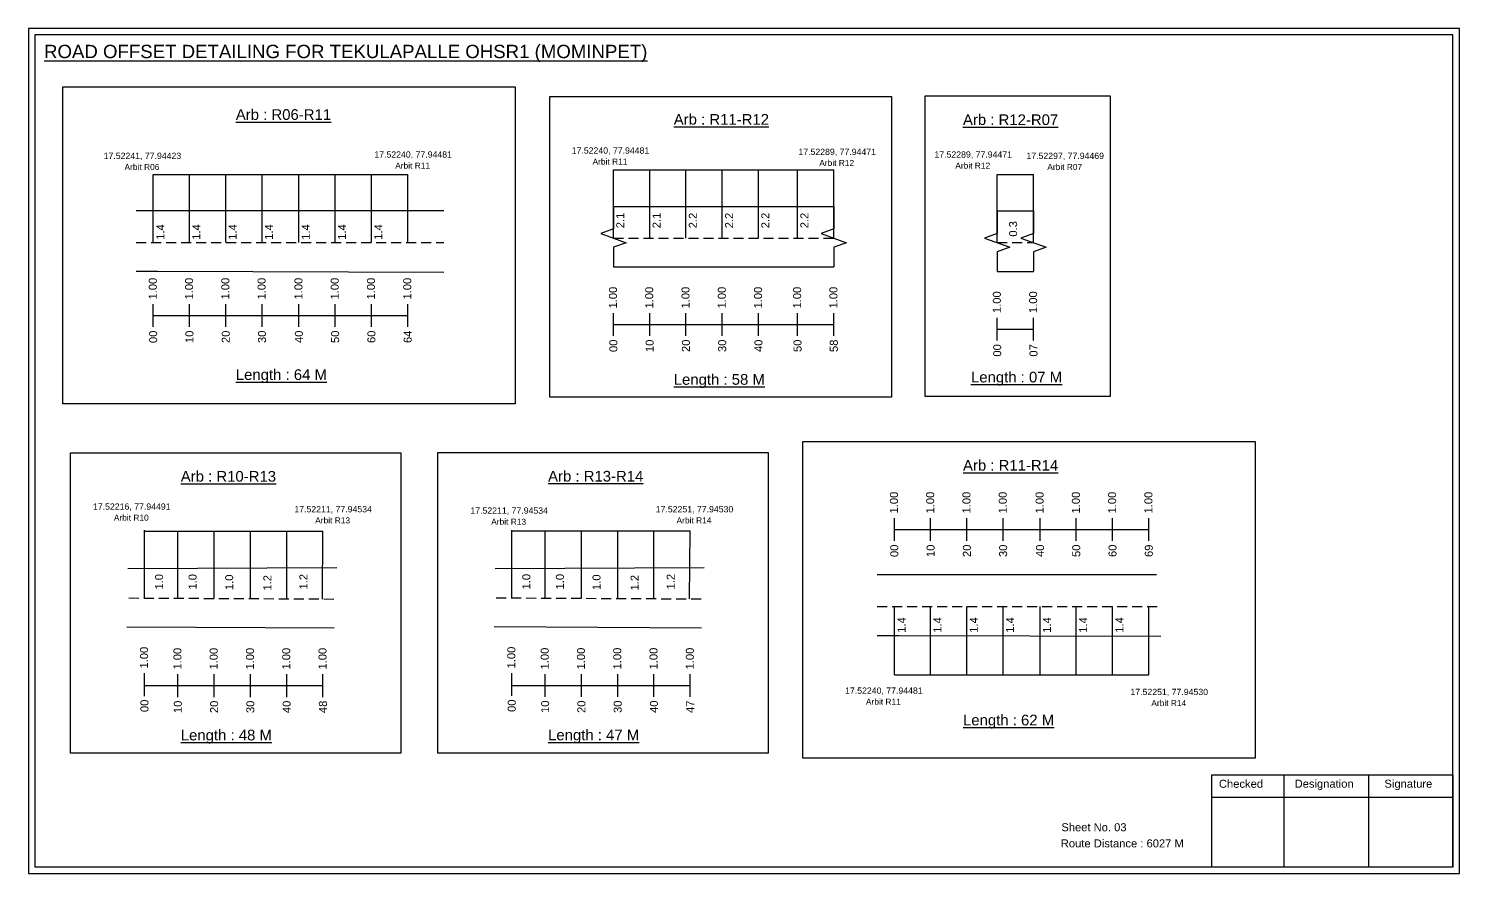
# Model space of a CAD drawing. Header units: inches. Extents: x 1972 to 9977, y 79 to 2755.
# Drawn here: x 7317 to 7854, y 2338 to 2655 of the extents above; entities that cross this region are included whole.
import ezdxf

# ---------------------------------------------------------------- set-up
doc = ezdxf.new("R2010")
doc.units = ezdxf.units.IN
doc.header["$MEASUREMENT"] = 0
doc.linetypes.add('DASHED2', pattern=[0.375, 0.25, -0.125])
doc.layers.add('PDF_Geometry', color=7, linetype='Continuous')
doc.layers.add('PDF_Text', color=5, linetype='Continuous')
doc.styles.add('PDF Arial', font='arial.ttf')
doc.styles.get("Standard").update_dxf_attribs({"font": 'arial.ttf'})

msp = doc.modelspace()

# ---------------------------------------------------------------- linework, layer by layer
at = {"color": 5}
for p, q in [((7364.06, 2599.9), (7459.48, 2599.9)), ((7536.61, 2601.54), (7619.27, 2601.54)), ((7680.55, 2599.82), (7694.15, 2599.82)), ((7360.79, 2466.17), (7427.71, 2466.17)), ((7498.5, 2466.22), (7565.42, 2466.22)), ((7641.95, 2412.31), (7737.37, 2412.31))]:
    msp.add_line(p, q, dxfattribs=at)
for p, q in [((7364.06, 2574.36), (7364.06, 2599.9)), ((7377.66, 2574.36), (7377.66, 2599.9)), ((7391.26, 2574.36), (7391.26, 2599.9)), ((7404.86, 2574.36), (7404.86, 2599.9)), ((7418.68, 2574.36), (7418.68, 2599.9)), ((7432.28, 2574.36), (7432.28, 2599.9)), ((7445.88, 2574.36), (7445.88, 2599.9)), ((7459.48, 2574.36), (7459.48, 2599.9)), ((7536.61, 2576), (7536.61, 2601.54)), ((7550.21, 2576), (7550.21, 2601.54)), ((7563.81, 2576), (7563.81, 2601.54)), ((7577.41, 2576), (7577.41, 2601.54)), ((7591.01, 2576), (7591.01, 2601.54)), ((7605.67, 2576.01), (7605.67, 2601.54)), ((7619.27, 2576.01), (7619.27, 2601.54)), ((7680.55, 2574.29), (7680.55, 2599.82)), ((7694.15, 2574.29), (7694.15, 2599.82)), ((7473.08, 2586.25), (7357.65, 2586.25)), ((7536.61, 2587.89), (7619.27, 2587.89)), ((7680.55, 2586.17), (7694.15, 2586.17)), ((7536.61, 2565.2), (7619.27, 2565.2)), ((7357.65, 2563.56), (7365.71, 2563.56)), ((7365.71, 2563.56), (7473.08, 2563.27)), ((7680.55, 2563.49), (7694.15, 2563.49)), ((7360.79, 2440.93), (7360.79, 2466.47)), ((7373.31, 2440.88), (7373.31, 2466.17)), ((7386.91, 2440.83), (7386.91, 2466.17)), ((7400.51, 2440.89), (7400.51, 2466.17)), ((7414.11, 2440.63), (7414.11, 2466.17)), ((7427.48, 2440.67), (7427.71, 2466.17)), ((7498.5, 2440.98), (7498.5, 2466.52)), ((7511.02, 2440.93), (7511.02, 2466.22)), ((7524.62, 2440.88), (7524.62, 2466.22)), ((7538.22, 2440.94), (7538.22, 2466.22)), ((7551.82, 2440.68), (7551.82, 2466.22)), ((7565.19, 2440.72), (7565.42, 2466.22)), ((7354.58, 2452.13), (7432.96, 2452.5)), ((7492.29, 2452.18), (7570.67, 2452.55)), ((7740.29, 2449.73), (7635.54, 2449.73)), ((7641.95, 2412.31), (7641.95, 2437.85)), ((7655.55, 2412.31), (7655.55, 2437.85)), ((7669.15, 2412.31), (7669.15, 2437.85)), ((7682.75, 2412.31), (7682.75, 2437.85)), ((7696.57, 2412.31), (7696.57, 2437.85)), ((7710.17, 2412.31), (7710.17, 2437.85)), ((7723.77, 2412.31), (7723.77, 2437.85)), ((7737.37, 2412.31), (7737.37, 2437.85)), ((7354.21, 2430.29), (7431.94, 2429.86)), ((7491.93, 2430.34), (7569.65, 2429.91)), ((7635.54, 2427.05), (7643.6, 2427.05)), ((7643.6, 2427.05), (7741.91, 2426.77))]:
    msp.add_line(p, q)
at = {"linetype": 'DASHED2', "ltscale": 15}
for p, q in [((7536.61, 2576.01), (7619.27, 2576.01)), ((7357.65, 2574.36), (7473.08, 2574.36)), ((7680.55, 2574.29), (7694.15, 2574.29)), ((7354.93, 2441.08), (7433.21, 2440.67)), ((7492.64, 2441.13), (7570.92, 2440.72)), ((7635.54, 2437.85), (7740.94, 2437.85))]:
    msp.add_line(p, q, dxfattribs=at)
at = {"color": 217, "true_color": 0x93278f}
for p, q in [((7364.06, 2542.67), (7364.06, 2551.23)), ((7377.66, 2542.67), (7377.66, 2551.23)), ((7391.26, 2542.67), (7391.26, 2551.23)), ((7404.86, 2542.67), (7404.86, 2551.23)), ((7418.68, 2542.67), (7418.68, 2551.23)), ((7432.28, 2542.67), (7432.28, 2551.23)), ((7445.88, 2542.67), (7445.88, 2551.23)), ((7459.48, 2542.67), (7459.48, 2551.23)), ((7364.06, 2546.94), (7459.48, 2547)), ((7536.61, 2539.3), (7536.61, 2547.86)), ((7536.61, 2543.57), (7619.27, 2543.58)), ((7550.21, 2539.3), (7550.21, 2547.86)), ((7563.81, 2539.3), (7563.81, 2547.86)), ((7577.41, 2539.3), (7577.41, 2547.86)), ((7591.01, 2539.3), (7591.01, 2547.86)), ((7605.67, 2539.31), (7605.67, 2547.87)), ((7619.27, 2539.31), (7619.27, 2547.87)), ((7680.55, 2537.59), (7680.55, 2546.15)), ((7694.15, 2537.59), (7694.15, 2546.15)), ((7680.55, 2541.86), (7694.15, 2541.86)), ((7641.95, 2462.46), (7641.95, 2471.01)), ((7655.55, 2462.46), (7655.55, 2471.01)), ((7669.15, 2462.46), (7669.15, 2471.01)), ((7682.75, 2462.46), (7682.75, 2471.01)), ((7696.57, 2462.46), (7696.57, 2471.01)), ((7710.17, 2462.46), (7710.17, 2471.01)), ((7723.77, 2462.46), (7723.77, 2471.01)), ((7737.37, 2462.46), (7737.37, 2471.01)), ((7641.95, 2466.73), (7737.37, 2466.79)), ((7360.79, 2404.32), (7360.79, 2412.88)), ((7373.31, 2403.94), (7373.31, 2412.49)), ((7386.91, 2403.94), (7386.91, 2412.49)), ((7400.51, 2403.94), (7400.51, 2412.49)), ((7414.11, 2403.94), (7414.11, 2412.49)), ((7427.71, 2403.94), (7427.71, 2412.49)), ((7498.5, 2404.37), (7498.5, 2412.93)), ((7511.02, 2403.98), (7511.02, 2412.54)), ((7524.62, 2403.98), (7524.62, 2412.54)), ((7538.22, 2403.98), (7538.22, 2412.54)), ((7551.82, 2403.98), (7551.82, 2412.54)), ((7565.42, 2403.98), (7565.42, 2412.54)), ((7360.79, 2408.2), (7427.71, 2408.22)), ((7498.5, 2408.25), (7565.42, 2408.27))]:
    msp.add_line(p, q, dxfattribs=at)
for points in [[(7330.14, 2632.73), (7499.75, 2632.73), (7499.75, 2513.91), (7330.14, 2513.91)], [(7512.75, 2629.02), (7640.84, 2629.02), (7640.84, 2516.34), (7512.75, 2516.34)], [(7653.45, 2629.31), (7722.83, 2629.31), (7722.83, 2516.63), (7653.45, 2516.63)], [(7333.08, 2495.53), (7456.89, 2495.53), (7456.89, 2382.85), (7333.08, 2382.85)], [(7470.8, 2495.58), (7594.6, 2495.58), (7594.6, 2382.9), (7470.8, 2382.9)], [(7607.68, 2499.79), (7777.29, 2499.79), (7777.29, 2380.97), (7607.68, 2380.97)]]:
    msp.add_lwpolyline(points, close=True)
at = {"linetype": 'Continuous'}
for points in [[(7536.61, 2587.89), (7536.61, 2579.46), (7531.87, 2577.73), (7541.36, 2574.28), (7536.61, 2572.55), (7536.61, 2565.2)], [(7619.27, 2587.89), (7619.27, 2579.46), (7614.52, 2577.73), (7624.01, 2574.28), (7619.27, 2572.55), (7619.27, 2565.2)], [(7680.55, 2586.17), (7680.55, 2577.74), (7675.8, 2576.02), (7685.29, 2572.56), (7680.55, 2570.84), (7680.55, 2563.49)], [(7694.15, 2586.17), (7694.15, 2577.74), (7689.4, 2576.02), (7698.89, 2572.56), (7694.15, 2570.84), (7694.15, 2563.49)]]:
    msp.add_lwpolyline(points, dxfattribs=at)
at = {"layer": 'PDF_Geometry'}
for points in [[(7317.34, 2654.53), (7317.34, 2337.82), (7853.81, 2337.82), (7853.81, 2654.53)], [(7319.66, 2652.21), (7319.66, 2340.24), (7851.39, 2340.24), (7851.39, 2652.21)]]:
    msp.add_lwpolyline(points, close=True, dxfattribs=at)
at = {"layer": 'PDF_Geometry', "color": 242, "true_color": 0xcc1f26}
msp.add_lwpolyline([(7851.39, 2340.15), (7761.05, 2340.15), (7761.05, 2374.76), (7851.39, 2374.76)], close=True, dxfattribs=at)
for points in [[(7788.03, 2374.76), (7788.03, 2340.15)], [(7819.76, 2374.76), (7819.76, 2340.15)], [(7761.05, 2366.38), (7851.39, 2366.38)]]:
    msp.add_lwpolyline(points, dxfattribs=at)

# ---------------------------------------------------------------- texts
at = {"color": 242, "true_color": 0xcd2027}
for s, height, p in [('%%UROAD OFFSET DETAILING FOR TEKULAPALLE OHSR1 (MOMINPET)', 5, (7323.11, 2643.46)), ('%%UArb : R06-R11', 4, (7395.03, 2620.31)), ('%%UArb : R11-R12', 4, (7559.23, 2618.51)), ('%%UArb : R12-R07', 4, (7667.68, 2618.39)), ('%%ULength : 64 M', 4, (7395.03, 2522.81)), ('%%ULength : 58 M', 4, (7559.23, 2521.01)), ('%%ULength : 07 M', 4, (7670.68, 2521.89)), ('%%UArb : R11-R14', 4, (7667.69, 2488.81)), ('%%UArb : R10-R13', 4, (7374.39, 2484.68)), ('%%UArb : R13-R14', 4, (7512.11, 2484.73)), ('%%ULength : 62 M', 4, (7667.69, 2393.31)), ('%%ULength : 48 M', 4, (7374.39, 2387.68)), ('%%ULength : 47 M', 4, (7512.11, 2387.73))]:
    msp.add_text(s, height=height, dxfattribs=at).set_placement(p)
at = {"color": 5}
for s, height, p in [('17.52241, 77.94423', 2.34, (7345.47, 2605.67)), ('17.52240, 77.94481', 2.34, (7446.97, 2606.17)), ('17.52240, 77.94481', 2.34, (7520.97, 2607.67)), ('17.52289, 77.94471', 2.34, (7605.97, 2607.17)), ('17.52289, 77.94471', 2.34, (7656.97, 2606.17)), ('17.52297, 77.94469', 2.34, (7691.47, 2605.67)), ('Arbit R06', 2.246, (7353.29, 2601.54)), ('Arbit R11', 2.246, (7454.79, 2602.04)), ('Arbit R11', 2.246, (7528.79, 2603.54)), ('Arbit R12', 2.246, (7613.79, 2603.04)), ('Arbit R12', 2.246, (7664.79, 2602.04)), ('Arbit R07', 2.246, (7699.29, 2601.54)), ('17.52216, 77.94491', 2.34, (7341.47, 2474.17)), ('17.52211, 77.94534', 2.34, (7416.97, 2473.17)), ('17.52211, 77.94534', 2.34, (7482.97, 2472.67)), ('17.52251, 77.94530', 2.34, (7552.47, 2473.17)), ('Arbit R10', 2.246, (7349.29, 2470.04)), ('Arbit R13', 2.246, (7424.79, 2469.04)), ('Arbit R13', 2.246, (7490.79, 2468.54)), ('Arbit R14', 2.246, (7560.29, 2469.04)), ('17.52240, 77.94481', 2.34, (7623.47, 2405.17)), ('Arbit R11', 2.246, (7631.29, 2401.04)), ('17.52251, 77.94530', 2.34, (7730.47, 2404.67)), ('Arbit R14', 2.246, (7738.29, 2400.54))]:
    msp.add_text(s, height=height, dxfattribs=at).set_placement(p)
for s, p in [('1.4', (7368.24, 2575.36)), ('1.4', (7381.73, 2575.36)), ('1.4', (7395.33, 2575.36)), ('1.4', (7408.93, 2575.36)), ('1.4', (7422.75, 2575.36)), ('1.4', (7436.35, 2575.36)), ('1.4', (7449.95, 2575.36)), ('2.1', (7540.68, 2579.68)), ('2.1', (7554.28, 2579.68)), ('2.2', (7567.88, 2579.68)), ('2.2', (7581.48, 2579.68)), ('2.2', (7595.08, 2579.68)), ('2.2', (7609.73, 2579.68)), ('0.3', (7687.97, 2576.54)), ('1.0', (7367.75, 2444.22)), ('1.0', (7380.32, 2444.22)), ('1.0', (7394.06, 2444.03)), ('1.2', (7408.37, 2443.83)), ('1.2', (7421.89, 2444.24)), ('1.0', (7505.46, 2444.27)), ('1.0', (7518.04, 2444.27)), ('1.0', (7531.77, 2444.07)), ('1.2', (7546.09, 2443.88)), ('1.2', (7559.6, 2444.29)), ('1.4', (7646.13, 2428.04)), ('1.4', (7659.62, 2428.04)), ('1.4', (7673.22, 2428.04)), ('1.4', (7686.82, 2428.04)), ('1.4', (7700.64, 2428.04)), ('1.4', (7714.24, 2428.04)), ('1.4', (7727.84, 2428.04))]:
    msp.add_text(s, height=3, rotation=90).set_placement(p)
at = {"color": 217, "true_color": 0x93278f}
for s, p in [('1.00', (7365.39, 2552.97)), ('1.00', (7378.99, 2552.97)), ('1.00', (7392.59, 2552.97)), ('1.00', (7406.19, 2552.97)), ('1.00', (7420.01, 2552.97)), ('1.00', (7433.61, 2552.97)), ('1.00', (7447.21, 2552.97)), ('1.00', (7460.81, 2552.97)), ('1.00', (7537.94, 2549.6)), ('1.00', (7551.54, 2549.6)), ('1.00', (7565.14, 2549.6)), ('1.00', (7578.74, 2549.6)), ('1.00', (7592.34, 2549.6)), ('1.00', (7606.99, 2549.6)), ('1.00', (7620.59, 2549.6)), ('1.00', (7681.87, 2547.89)), ('1.00', (7695.47, 2547.89)), ('00', (7365.54, 2536.65)), ('10', (7379.14, 2536.65)), ('20', (7392.74, 2536.65)), ('30', (7406.34, 2536.65)), ('40', (7420.16, 2536.65)), ('50', (7433.76, 2536.65)), ('60', (7447.36, 2536.65)), ('64', (7460.96, 2536.65)), ('00', (7538.09, 2533.28)), ('10', (7551.69, 2533.28)), ('20', (7565.29, 2533.28)), ('30', (7578.89, 2533.28)), ('40', (7592.49, 2533.28)), ('50', (7607.14, 2533.28)), ('58', (7620.74, 2533.28)), ('00', (7682.02, 2531.56)), ('07', (7695.62, 2531.56)), ('1.00', (7643.28, 2472.75)), ('1.00', (7656.88, 2472.75)), ('1.00', (7670.48, 2472.75)), ('1.00', (7684.08, 2472.75)), ('1.00', (7697.9, 2472.75)), ('1.00', (7711.5, 2472.75)), ('1.00', (7725.1, 2472.75)), ('1.00', (7738.7, 2472.75)), ('00', (7643.43, 2456.43)), ('10', (7657.03, 2456.43)), ('20', (7670.63, 2456.43)), ('30', (7684.23, 2456.43)), ('40', (7698.05, 2456.43)), ('50', (7711.65, 2456.43)), ('60', (7725.25, 2456.43)), ('69', (7738.85, 2456.43)), ('1.00', (7362.11, 2414.62)), ('1.00', (7374.63, 2414.23)), ('1.00', (7388.23, 2414.23)), ('1.00', (7401.83, 2414.23)), ('1.00', (7415.43, 2414.23)), ('1.00', (7429.03, 2414.23)), ('1.00', (7499.83, 2414.66)), ('1.00', (7512.35, 2414.28)), ('1.00', (7525.95, 2414.28)), ('1.00', (7539.55, 2414.28)), ('1.00', (7553.15, 2414.28)), ('1.00', (7566.75, 2414.28)), ('00', (7362.26, 2398.3)), ('10', (7374.78, 2397.91)), ('20', (7388.38, 2397.91)), ('30', (7401.98, 2397.91)), ('40', (7415.58, 2397.91)), ('48', (7429.18, 2397.91)), ('00', (7499.98, 2398.34)), ('10', (7512.5, 2397.96)), ('20', (7526.1, 2397.96)), ('30', (7539.7, 2397.96)), ('40', (7553.3, 2397.96)), ('47', (7566.9, 2397.96))]:
    msp.add_text(s, height=3, rotation=90, dxfattribs=at).set_placement(p)
for s, p in [('Sheet No. 03', (7704.55, 2353.62)), ('Route Distance : 6027 M', (7704.36, 2347.57))]:
    msp.add_text(s, height=3).set_placement(p)
at = {"layer": 'PDF_Text', "color": 7, "attachment_point": 7, "style": 'PDF Arial'}
for s, insert, char_height in [('Checked', (7763.65, 2369.87), 3.001), ('Designation', (7792.03, 2369.04), 3.0006), ('Signature', (7825.71, 2369.04), 3.001)]:
    msp.add_mtext(s, dxfattribs=dict(at, insert=insert, char_height=char_height))

doc.saveas('drawing.dxf')
